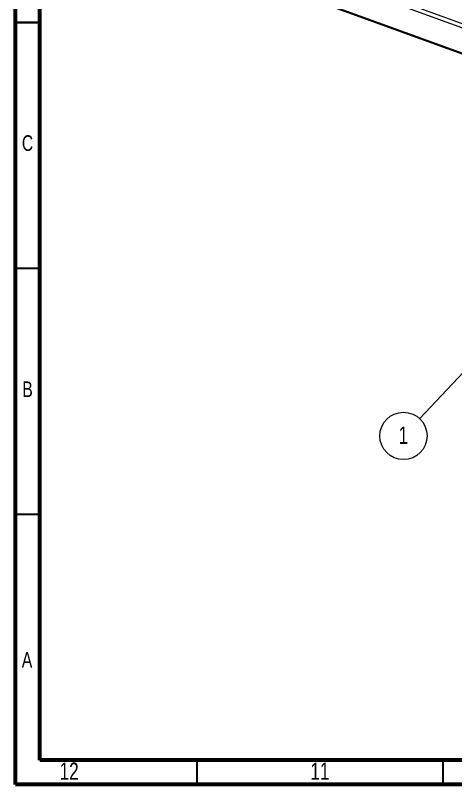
# Model space of a CAD drawing. Header units: millimetres. Extents: x 15 to 589, y 5 to 415.
# Drawn here: x 15 to 104.5, y 5 to 161.4 of the extents above; entities that cross this region are included whole.
import ezdxf

# ---------------------------------------------------------------- set-up
doc = ezdxf.new("R2010")
doc.units = ezdxf.units.MM
doc.styles.add('SLDTEXTSTYLE0', font='TXT', dxfattribs={"width": 0.75})
doc.dimstyles.new('SLDDIMSTYLE0', dxfattribs={"dimtxt": 0.18, "dimasz": 3.302, "dimexe": 0, "dimexo": 0.0625, "dimgap": 0, "dimtad": 0, "dimtih": 1, "dimtoh": 1, "dimdec": 0, "dimrnd": 1e-09, "dimzin": 0, "dimdsep": 46, "dimtxsty": 'Standard', "dimsah": 1, "dimcen": 0.09, "dimadec": 0, "dimazin": 0, "dimtfac": 3.302, "dimtdec": 0, "dimtofl": 0, "dimtmove": 0, "dimatfit": 3, "dimfxl": 1, "dimfrac": 2, "dimtolj": 1, "dimtzin": 0, "dimarcsym": 0})

# ---------------------------------------------------------------- blocks, each defined once
blk = doc.blocks.new('SW_NOTE_15')
at = {"color": 0, "linetype": 'Continuous', "lineweight": 0}
blk.add_circle((-3.29, -3.5), 4.81, dxfattribs=at)
at = {"color": 0, "linetype": 'Continuous', "lineweight": 0, "insert": (-3.32, -1.62), "char_height": 3.5, "attachment_point": 2, "style": 'SLDTEXTSTYLE0'}
blk.add_mtext('1', dxfattribs=at)

msp = doc.modelspace()

# ---------------------------------------------------------------- linework, layer by layer
at = {"color": 7, "linetype": 'Continuous', "lineweight": 60}
for p, q in [((15, 5), (15, 415)), ((20, 10), (20, 410)), ((584, 10), (20, 10)), ((589, 5), (15, 5))]:
    msp.add_line(p, q, dxfattribs=at)
at = {"color": 8, "linetype": 'Continuous', "lineweight": 15}
for p, q in [((61.6, 175.88), (139.06, 147.68)), ((138.45, 147), (62.69, 174.58)), ((62.12, 169.67), (139.21, 141.61))]:
    msp.add_line(p, q, dxfattribs=at)
at = {"color": 7, "linetype": 'Continuous', "lineweight": 15}
msp.add_line((76.44, 164.27), (139.18, 141.43), dxfattribs=at)
at = {"color": 7, "linetype": 'Continuous', "lineweight": 30}
for p, q in [((15, 160), (20, 160)), ((20, 160), (15, 160)), ((15, 110), (20, 110)), ((15, 60), (20, 60)), ((52, 5), (52, 10)), ((102, 5), (102, 10))]:
    msp.add_line(p, q, dxfattribs=at)

# ---------------------------------------------------------------- block references
at = {"color": 7, "linetype": 'Continuous', "lineweight": 0}
msp.add_blockref('SW_NOTE_15', (97.21, 79.41), dxfattribs=at)

# ---------------------------------------------------------------- texts
at = {"color": 7, "linetype": 'Continuous', "lineweight": 0, "attachment_point": 2, "style": 'SLDTEXTSTYLE0'}
for s, insert, char_height in [('C', (17.47, 137.04), 3.17), ('B', (17.48, 86.98), 3.17), ('A', (17.37, 31.98), 3.17), ('12', (25.93, 9.48), 3.5), ('11', (76.93, 9.48), 3.5)]:
    msp.add_mtext(s, dxfattribs=dict(at, insert=insert, char_height=char_height))

# ---------------------------------------------------------------- leaders
at = {"color": 7, "linetype": 'Continuous', "lineweight": 0}
msp.add_leader([(160.47, 146.84), (97.21, 79.41)], dimstyle='SLDDIMSTYLE0', dxfattribs=at)

doc.saveas('drawing.dxf')
